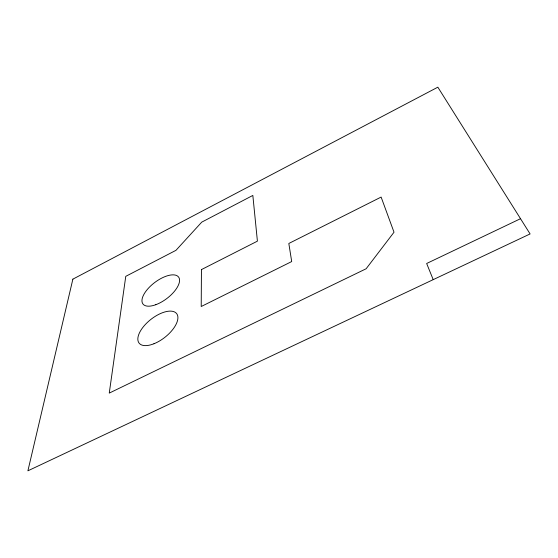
<?xml version="1.0" encoding="UTF-8"?>
<svg xmlns="http://www.w3.org/2000/svg" width="558" height="558" viewBox="0 0 558 558"><rect width="100%" height="100%" fill="white"/><g stroke="black" fill="none" stroke-linecap="round" stroke-linejoin="round"><path stroke-width="0.84" d="M520.516 218.701L426.654 263.488L433.21 279.642M201.438 269.598L201.215 306.516L291.701 261.556L288.821 243.476L381.121 197.072L394.011 232.219L366.132 268.761L109.256 393.104L125.766 276.343L175.951 250.34L201.738 222.14L252.837 195.433L257.412 241.154L201.438 269.598M72.875 279.146L27.9 470.819L530.1 233.941L437.842 87.181L72.875 279.146M153.952 343.749A23.875 11.369 -38.2 0 0 176.851 313.896A23.875 11.369 -38.2 0 0 142.82 327.462A23.875 11.369 -38.2 0 0 153.952 343.749M155.822 304.696A22.327 10.037 -37.1 0 0 178.965 277.661A22.327 10.037 -37.1 0 0 147.535 289.211A22.327 10.037 -37.1 0 0 155.822 304.696"/></g></svg>
